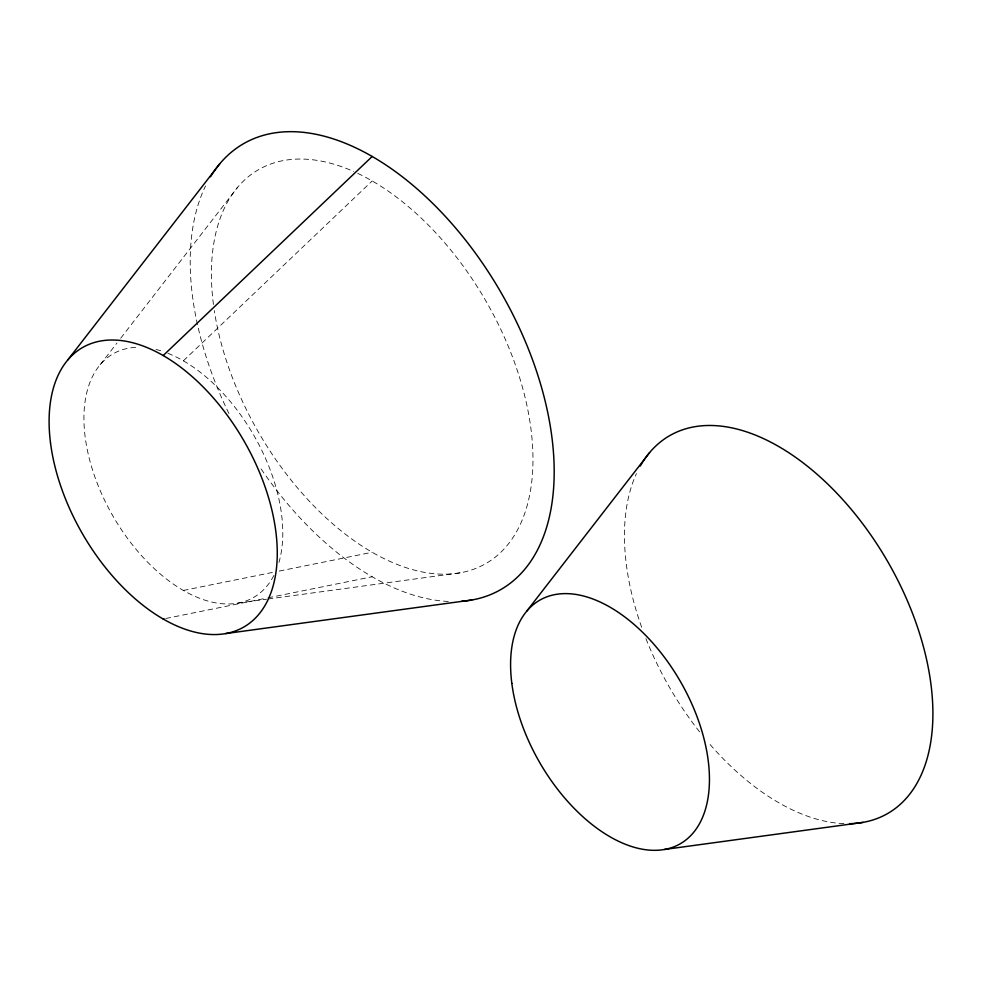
<?xml version="1.0" encoding="UTF-8"?>
<svg xmlns="http://www.w3.org/2000/svg" width="982" height="982" viewBox="0 0 982 982"><rect width="100%" height="100%" fill="white"/><g stroke="black" fill="none" stroke-linecap="round" stroke-linejoin="round"><path stroke-width="0.74" stroke-dasharray="4.91 3.68" d="M100.139 364.764L116.968 343.037M120.712 338.213L237.619 187.329M183.364 360.824L372.19 180.958M183.364 590.452L273.352 572.26M279.256 571.07L372.19 552.277M165.798 618.488L266.723 598.087M268.037 597.829L372.19 576.765M237.767 603.144L266.515 599.229M268.025 599.02L460.177 572.813M357.743 173.372A227.382 131.281 60 0 1 531.753 435.885A227.382 131.281 60 0 1 397.317 564.503A227.382 131.281 60 0 1 214.309 310.594M213.45 304.506A227.382 131.281 60 0 1 353.692 171.506M273.855 575.44A140.61 81.187 60 0 1 114.833 519.269A140.61 81.187 60 0 1 137.689 347.284M156.003 349.469A140.61 81.187 60 0 1 162.595 351.372M167.873 353.287A140.61 81.187 60 0 1 278.949 562.416M448.332 601.45A257.382 148.601 60 0 1 259.923 467.199M228.953 413.569A257.382 148.601 60 0 1 205.533 185.966M843.955 823.628A218.114 125.929 60 0 1 707.838 741.889M699.601 731.848A218.114 125.929 60 0 1 645.186 636.741M641.676 627.289A218.114 125.929 60 0 1 636.434 473.619"/><path stroke-width="1.47" d="M67.697 360.075L219.858 163.675M526.794 611.086L649.581 452.616M163.184 355.545L372.19 156.469M163.184 619.016L164.055 618.844M225.615 633.586L471.777 600.014M664.421 849.479L863.068 822.376M210.529 176.76A257.382 148.601 60 0 1 498.475 288.205A257.382 148.601 60 0 1 461.712 601.279M640.276 466.082A218.114 125.929 60 0 1 886.636 559.74A218.114 125.929 60 0 1 849.504 823.677M50.524 443.017A161.343 93.155 60 0 0 235.091 631.07A161.343 93.155 60 0 0 203.937 387.767A161.343 93.155 60 0 0 50.524 443.017M511.831 683.386A140.61 81.187 60 0 0 672.682 847.282A140.61 81.187 60 0 0 645.53 635.231A140.61 81.187 60 0 0 511.831 683.386"/></g></svg>
